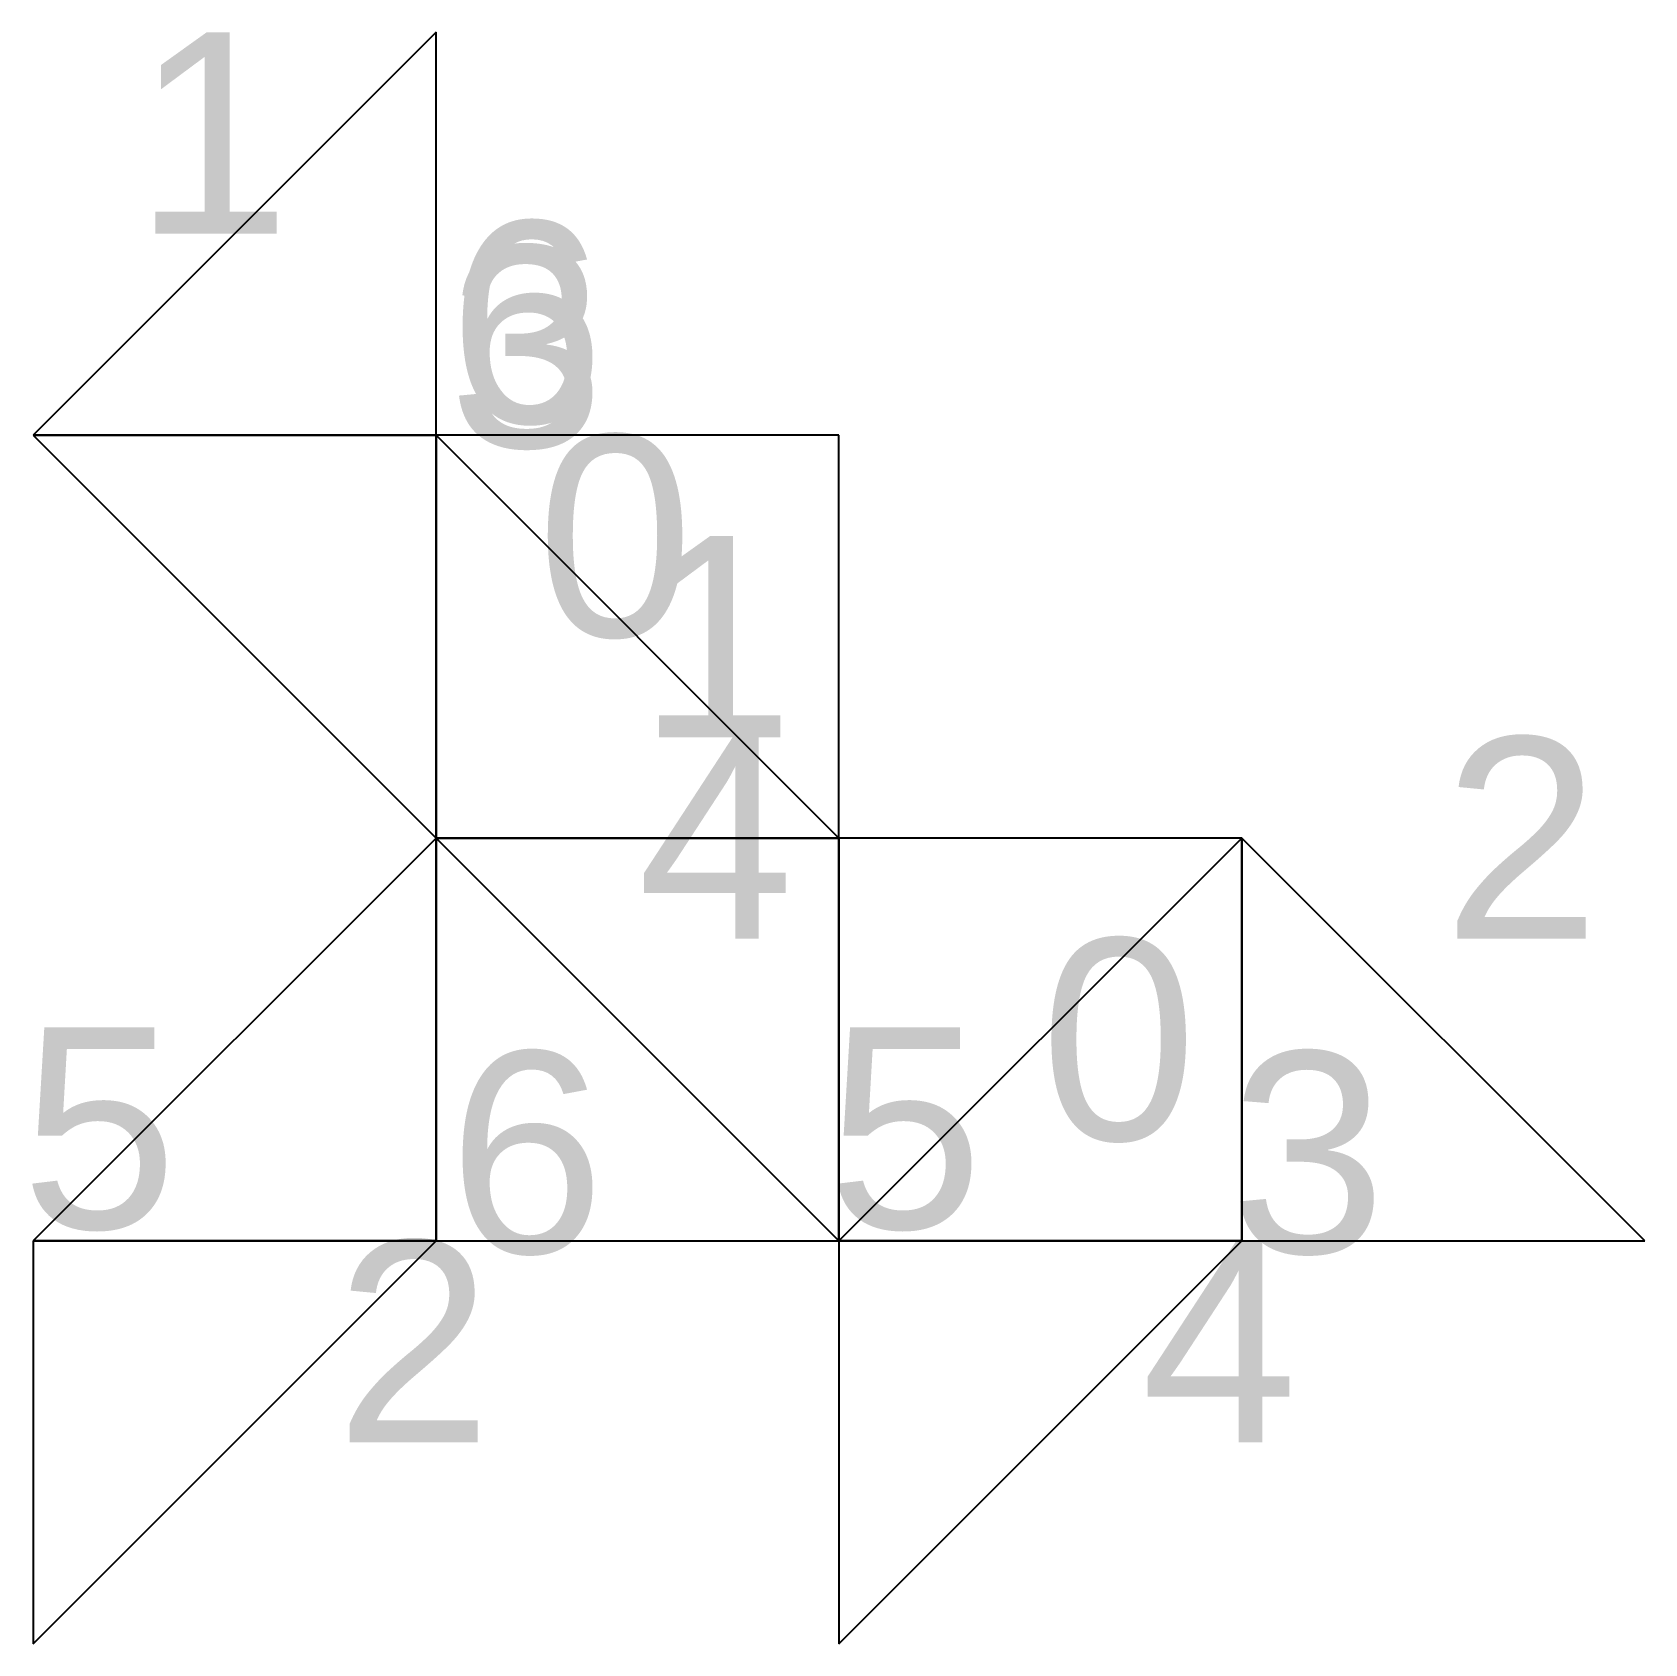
# Model space of a CAD drawing. Extents: x -3 to 5, y -5 to 3.
import ezdxf

# ---------------------------------------------------------------- set-up
doc = ezdxf.new("R2010")
doc.units = 0
doc.styles.get("Standard").update_dxf_attribs({"font": 'arial.ttf'})

msp = doc.modelspace()

# ---------------------------------------------------------------- linework, layer by layer
at = {"color": 0}
for p, q in [((-1, 3), (-3, 1)), ((-1, 1), (-1, 3)), ((-3, 1), (-1, -1)), ((1, 1), (-1, 1)), ((1, -1), (1, 1)), ((-1, -1), (-3, -3)), ((3, -1), (1, -1)), ((5, -3), (3, -1)), ((-3, -3), (-3, -5)), ((-3, -5), (-1, -3)), ((-1, -3), (1, -3)), ((1, -3), (1, -5)), ((1, -5), (3, -3)), ((3, -3), (5, -3))]:
    msp.add_line(p, q, dxfattribs=at)
at = {"color": 1}
for p, q in [((-3, 1), (-1, 1)), ((-1, 1), (-3, 1)), ((-1, 1), (-1, -1)), ((1, -1), (-1, 1)), ((-1, 1), (1, -1)), ((-1, -1), (-1, 1)), ((-1, -1), (1, -1)), ((-1, -1), (-1, -3)), ((1, -3), (-1, -1)), ((1, -1), (-1, -1)), ((-1, -1), (1, -3)), ((-1, -3), (-1, -1)), ((1, -3), (1, -1)), ((3, -1), (1, -3)), ((1, -1), (1, -3)), ((1, -3), (3, -1)), ((3, -1), (3, -3)), ((3, -3), (3, -1)), ((-1, -3), (-3, -3)), ((-3, -3), (-1, -3)), ((3, -3), (1, -3)), ((1, -3), (3, -3))]:
    msp.add_line(p, q, dxfattribs=at)

# ---------------------------------------------------------------- texts
for s, p in [('1', (-2.5, 2)), ('6', (-0.9393, 1.0607)), ('3', (-0.9393, 0.9393)), ('0', (-0.5, 0)), ('1', (0, -0.5)), ('4', (0, -1.5)), ('2', (4, -1.5)), ('0', (2, -2.5)), ('5', (-3.0607, -2.9393)), ('5', (0.9393, -2.9393)), ('6', (-0.9393, -3.0607)), ('3', (2.9393, -3.0607)), ('2', (-1.5, -4)), ('4', (2.5, -4))]:
    msp.add_text(s, height=1).set_placement(p)

doc.saveas('drawing.dxf')
